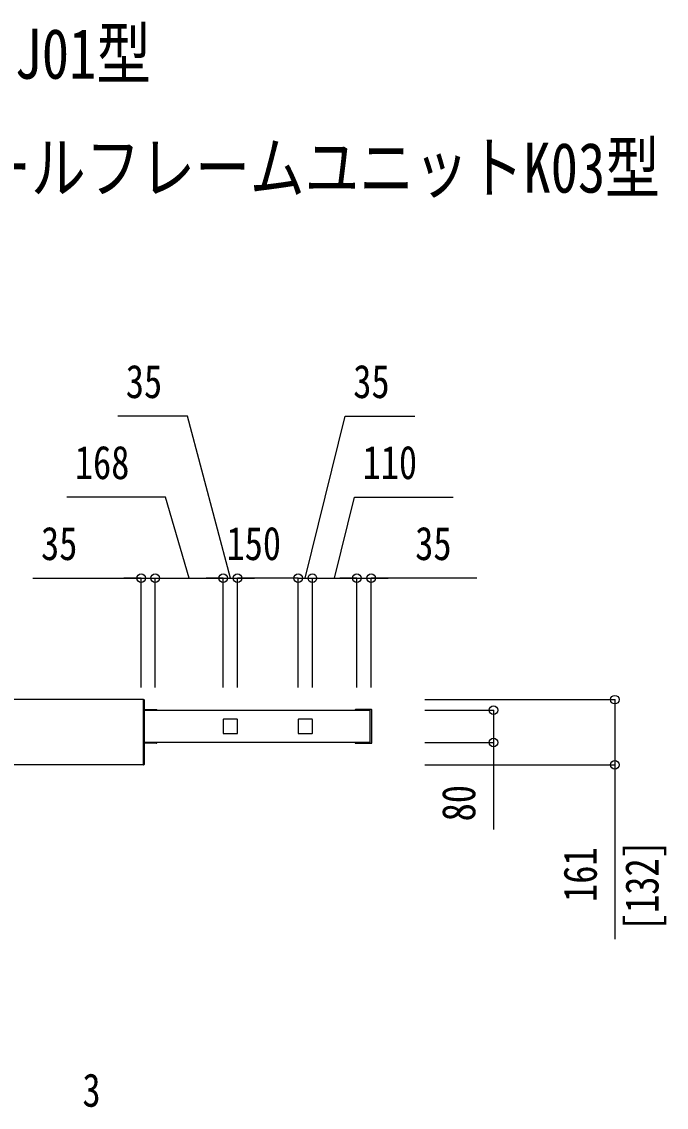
# Model space of a CAD drawing. Units: millimetres, scale not verified. Extents: x -10512 to 10513, y -7424 to 7426.
# Drawn here: x 6464 to 8056, y 1619 to 4300 of the extents above; entities that cross this region are included whole.
import ezdxf
from ezdxf.enums import TextEntityAlignment as Align

# ---------------------------------------------------------------- set-up
doc = ezdxf.new("R2010")
doc.units = ezdxf.units.MM
doc.header["$LTSCALE"] = 40
for name, color, linetype in [('0-1_USER1', 3, 'Continuous'), ('0-3_YKK_13', 4, 'Continuous'), ('0-4_YKK_A1', 4, 'Continuous'), ('0-5_YKK_D', 6, 'Continuous')]:
    doc.layers.add(name, color=color, linetype=linetype)
doc.styles.add('ＭＳ ゴシック', font='')
doc.styles.get('ＭＳ ゴシック').set_extended_font_data('MS Gothic')

msp = doc.modelspace()

# ---------------------------------------------------------------- linework, layer by layer
at = {"layer": '0-3_YKK_13'}
for p, q in [((6764.85, 2626.1), (6765.41, 2626.07)), ((6764.85, 2625.1), (6764.85, 2626.1)), ((6766.35, 2625.07), (6766.35, 2599.6)), ((6766.35, 2601.1), (6797.11, 2601.1)), ((7327.79, 2601.1), (7288.59, 2601.1)), ((6766.35, 2600.1), (6797.58, 2600.1)), ((6797.88, 2599.8), (6797.88, 2599.6)), ((6798.11, 2600.1), (6798.11, 2599.6)), ((7287.59, 2600.1), (7287.59, 2599.6)), ((7287.82, 2599.8), (7287.82, 2599.6)), ((7324.64, 2600.1), (7288.12, 2600.1)), ((7324.94, 2519.4), (7324.94, 2599.8)), ((7328.79, 2519.1), (7328.79, 2600.1)), ((6797.58, 2519.1), (6766.35, 2519.1)), ((6797.11, 2518.1), (6766.35, 2518.1)), ((6797.88, 2519.6), (6797.88, 2519.4)), ((6798.11, 2519.6), (6798.11, 2519.1)), ((7287.59, 2519.6), (7287.59, 2519.1)), ((7287.82, 2519.6), (7287.82, 2519.4)), ((7288.12, 2519.1), (7324.64, 2519.1)), ((7288.59, 2518.1), (7327.79, 2518.1)), ((6764.85, 2464.1), (6764.85, 2465.1)), ((6765.41, 2464.13), (6764.85, 2464.1))]:
    msp.add_line(p, q, dxfattribs=at)
for points in [[(6764.85, 2465.1), (6764.85, 2519.6), (6764.85, 2599.6), (6764.85, 2625.1)], [(6766.35, 2599.6), (6766.35, 2519.6), (6766.35, 2465.13)]]:
    msp.add_lwpolyline(points, dxfattribs=at)
for centre, radius, start, end in [((6765.35, 2625.07), 1, 0, 86.5), ((6797.11, 2600.1), 1, 0, 90), ((7288.59, 2600.1), 1, 90, 180), ((7327.79, 2600.1), 1, 0, 90), ((6797.58, 2599.8), 0.3, 0, 90), ((7288.12, 2599.8), 0.3, 90, 180), ((7324.64, 2599.8), 0.3, 0, 90), ((6797.11, 2519.1), 1, 270, 0), ((6797.58, 2519.4), 0.3, 270, 0), ((7288.59, 2519.1), 1, 180, 270), ((7288.12, 2519.4), 0.3, 180, 270), ((7324.64, 2519.4), 0.3, 270, 0), ((7327.79, 2519.1), 1, 270, 0), ((6765.35, 2465.13), 1, 273.5, 0)]:
    msp.add_arc(centre, radius, start, end, dxfattribs=at)
at = {"layer": '0-4_YKK_A1'}
for p, q in [((6764.85, 2625.6), (5833.85, 2625.6)), ((6764.85, 2625.6), (6764.85, 2599.6)), ((6766.35, 2599.6), (7324.94, 2599.6)), ((6961.85, 2576.6), (6961.85, 2542.6)), ((6996.35, 2577.1), (6962.35, 2577.1)), ((6996.85, 2542.6), (6996.85, 2576.6)), ((7146.85, 2576.6), (7146.85, 2542.6)), ((7181.35, 2577.1), (7147.35, 2577.1)), ((7181.85, 2542.6), (7181.85, 2576.6)), ((6962.35, 2542.1), (6996.35, 2542.1)), ((7147.35, 2542.1), (7181.35, 2542.1)), ((6764.85, 2519.6), (6764.85, 2464.6)), ((7324.94, 2519.6), (6766.35, 2519.6)), ((6764.85, 2464.6), (5833.85, 2464.6))]:
    msp.add_line(p, q, dxfattribs=at)
for centre, start, end in [((6962.35, 2576.6), 90, 180), ((6996.35, 2576.6), 0, 90), ((7147.35, 2576.6), 90, 180), ((7181.35, 2576.6), 0, 90), ((6962.35, 2542.6), 180, 270), ((6996.35, 2542.6), 270, 0), ((7147.35, 2542.6), 180, 270), ((7181.35, 2542.6), 270, 0)]:
    msp.add_arc(centre, 0.5, start, end, dxfattribs=at)
at = {"layer": '0-5_YKK_D'}
for p, q in [((6758.85, 2925.6), (6716.35, 2925.6)), ((6758.85, 2655.6), (6758.85, 2926.6)), ((6758.85, 2925.6), (6793.85, 2925.6)), ((6793.85, 2655.6), (6793.85, 2926.6)), ((6793.85, 2655.6), (6793.85, 2926.6)), ((6793.85, 2925.6), (6961.85, 2925.6)), ((6793.85, 2925.6), (6836.35, 2925.6)), ((6961.85, 2925.6), (6919.35, 2925.6)), ((6961.85, 2655.6), (6961.85, 2926.6)), ((6961.85, 2655.6), (6961.85, 2926.6)), ((6961.85, 2925.6), (6996.85, 2925.6)), ((6961.85, 2925.6), (6996.85, 2925.6)), ((6996.85, 2655.6), (6996.85, 2926.6)), ((6996.85, 2655.6), (6996.85, 2926.6)), ((7146.85, 2925.6), (6996.85, 2925.6)), ((6996.85, 2925.6), (7039.35, 2925.6)), ((7146.85, 2925.6), (7104.35, 2925.6)), ((7146.85, 2655.6), (7146.85, 2926.6)), ((7146.85, 2655.6), (7146.85, 2926.6)), ((7146.85, 2925.6), (7181.85, 2925.6)), ((7146.85, 2925.6), (7181.85, 2925.6)), ((7181.85, 2655.6), (7181.85, 2926.6)), ((7181.85, 2655.6), (7181.85, 2926.6)), ((7181.85, 2925.6), (7291.85, 2925.6)), ((7181.85, 2925.6), (7224.35, 2925.6)), ((7291.85, 2925.6), (7249.35, 2925.6)), ((7291.85, 2655.6), (7291.85, 2926.6)), ((7291.85, 2655.6), (7291.85, 2926.6)), ((7291.85, 2925.6), (7326.85, 2925.6)), ((7291.85, 2925.6), (7326.85, 2925.6)), ((7326.85, 2655.6), (7326.85, 2926.6)), ((7326.85, 2925.6), (7369.35, 2925.6)), ((7587.74, 2925.6), (7326.85, 2925.6)), ((7459.35, 2625.6), (7929.79, 2625.6)), ((7459.35, 2599.6), (7629.79, 2599.6)), ((7459.35, 2519.6), (7629.79, 2519.6)), ((7459.35, 2464.6), (7929.79, 2464.6))]:
    msp.add_line(p, q, dxfattribs=at)
for points in [[(6979.35, 2925.6), (6873.18, 3325.6), (6701.18, 3325.6)], [(7164.35, 2925.6), (7262.85, 3325.6), (7434.85, 3325.6)], [(6877.85, 2925.6), (6819.35, 3125.6), (6575.35, 3125.6)], [(7236.85, 2925.6), (7285.78, 3125.6), (7529.78, 3125.6)], [(6491.83, 2925.6), (6758.85, 2925.6), (6793.85, 2925.6)], [(7928.79, 2625.6), (7928.79, 2464.6), (7928.79, 2034.1)], [(7628.79, 2599.6), (7628.79, 2519.6), (7628.79, 2305.1)]]:
    msp.add_lwpolyline(points, dxfattribs=at)
for centre in [(6758.85, 2925.6), (6793.85, 2925.6), (6793.85, 2925.6), (6961.85, 2925.6), (6961.85, 2925.6), (6996.85, 2925.6), (6996.85, 2925.6), (7146.85, 2925.6), (7146.85, 2925.6), (7181.85, 2925.6), (7181.85, 2925.6), (7291.85, 2925.6), (7291.85, 2925.6), (7326.85, 2925.6), (7928.79, 2625.6), (7628.79, 2599.6), (7628.79, 2519.6), (7928.79, 2464.6)]:
    msp.add_circle(centre, 10.62, dxfattribs=at)

# ---------------------------------------------------------------- texts
at = {"layer": '0-1_USER1', "style": 'ＭＳ ゴシック', "width": 0.8}
for s, p in [('ルシアスウォールHJ01型', (5298.3, 4121.8)), ('＋プリュードウォールフレームユニットK03型', (5271.29, 3840.47))]:
    msp.add_text(s, height=123.8, dxfattribs=at).set_placement(p, align=Align.BOTTOM_LEFT)
at = {"layer": '0-5_YKK_D', "style": 'ＭＳ ゴシック', "width": 0.8}
for s, p in [('35', (6721.18, 3345.6)), ('35', (7282.85, 3345.6)), ('168', (6595.35, 3145.6)), ('110', (7305.78, 3145.6)), ('35', (6511.83, 2945.6)), ('150', (6969.85, 2945.6)), ('35', (7435.74, 2945.6)), ('3', (6614.11, 1595.6))]:
    msp.add_text(s, height=82.48, dxfattribs=at).set_placement(p, align=Align.BOTTOM_LEFT)
for s, p in [('80', (7608.79, 2325.1)), ('161', (7908.79, 2126.1)), ('[132]', (8061.29, 2054.1))]:
    msp.add_text(s, height=82.48, rotation=90, dxfattribs=at).set_placement(p, align=Align.BOTTOM_LEFT)

doc.saveas('drawing.dxf')
